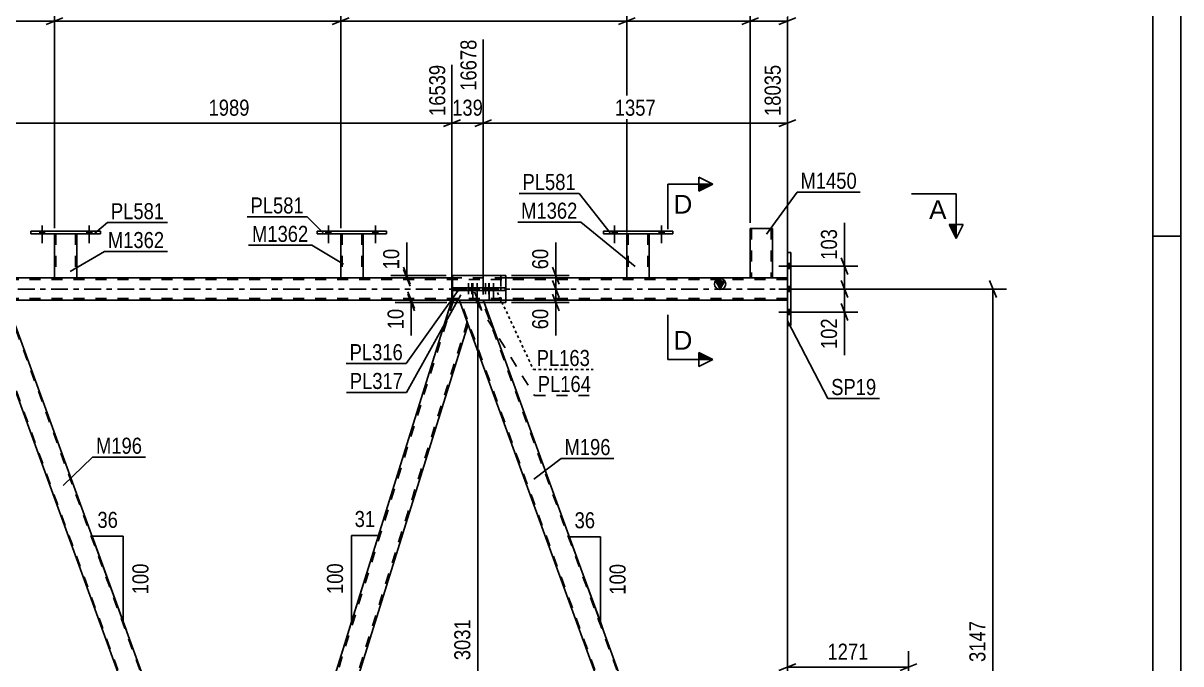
# Model space of a CAD drawing. Header units: millimetres. Extents: x 0 to 841, y 0 to 594.
# Drawn here: x 634.4 to 841, y 370.6 to 485 of the extents above; entities that cross this region are included whole.
import ezdxf

# ---------------------------------------------------------------- set-up
doc = ezdxf.new("R2010")
doc.units = ezdxf.units.MM
for name, pattern in [('DXK_LINE_DOT2', [3.9198, 1.9599, -1.9599]), ('DXK_LINE_DOT3', [5.9187, 2.979, -0.9799, 0.9799, -0.9799]), ('DXK_LINE_DOT4', [0.9408, 0.4704, -0.4704])]:
    doc.linetypes.add(name, pattern=pattern)
doc.styles.add('Arial', font='ARIAL.TTF', dxfattribs={"height": 0.2})
doc.styles.add('Arial Narrow', font='ARIALN.TTF', dxfattribs={"height": 0.2})

# ---------------------------------------------------------------- blocks, each defined once
blk = doc.blocks.new('Unknown-318888194-1133 - 12715')
at = {"color": 5, "linetype": 'Continuous'}
for p, q in [((841, 0), (841, 594)), ((836, 5), (836, 589)), ((841, 447), (836, 447))]:
    blk.add_line(p, q, dxfattribs=at)
blk = doc.blocks.new('Part-318888194-3711 - 3642')
at = {"color": 7, "linetype": 'DXK_LINE_DOT2'}
for p, q in [((639.98, 447.38), (643.98, 447.38)), ((639.98, 447.37), (639.98, 447.38)), ((639.98, 447.38), (639.98, 447.37)), ((640.22, 447.38), (640.22, 439.53)), ((643.74, 447.38), (643.74, 439.53)), ((643.98, 447.38), (643.98, 447.37)), ((643.98, 447.37), (643.98, 447.38)), ((643.69, 439.53), (643.72, 439.53)), ((643.69, 439.53), (643.72, 439.53)), ((643.72, 439.53), (643.74, 439.53)), ((643.72, 439.53), (643.74, 439.53))]:
    blk.add_line(p, q, dxfattribs=at)
at = {"color": 2, "linetype": 'Continuous'}
for p, q in [((639.98, 447.37), (639.98, 439.53)), ((643.98, 447.37), (643.98, 439.53)), ((639.98, 439.53), (643.98, 439.53))]:
    blk.add_line(p, q, dxfattribs=at)
blk = doc.blocks.new('Part-318888194-3716 - 3642')
at = {"color": 2, "linetype": 'Continuous'}
for p, q in [((635.78, 447.85), (635.78, 447.37)), ((648.18, 447.85), (635.78, 447.85)), ((635.78, 447.37), (648.18, 447.37)), ((648.18, 447.37), (648.18, 447.85))]:
    blk.add_line(p, q, dxfattribs=at)
blk = doc.blocks.new('Part-318888194-3721 - 3642')
at = {"color": 7, "linetype": 'DXK_LINE_DOT2'}
for p, q in [((691.06, 447.38), (695.06, 447.38)), ((691.06, 447.37), (691.06, 447.38)), ((691.06, 447.38), (691.06, 447.37)), ((691.3, 447.38), (691.3, 439.53)), ((694.82, 447.38), (694.82, 439.53)), ((695.06, 447.38), (695.06, 447.37)), ((695.06, 447.37), (695.06, 447.38)), ((694.77, 439.53), (694.8, 439.53)), ((694.77, 439.53), (694.8, 439.53)), ((694.8, 439.53), (694.82, 439.53)), ((694.8, 439.53), (694.82, 439.53))]:
    blk.add_line(p, q, dxfattribs=at)
at = {"color": 2, "linetype": 'Continuous'}
for p, q in [((691.06, 447.37), (691.06, 439.53)), ((695.06, 447.37), (695.06, 439.53)), ((691.06, 439.53), (695.06, 439.53))]:
    blk.add_line(p, q, dxfattribs=at)
blk = doc.blocks.new('Bolt-318888194-3657 - 3642')
at = {"linetype": 'Continuous'}
for points in [[(637.34, 447.37), (638.22, 447.37), (638.22, 447.85), (637.34, 447.85)], [(645.74, 447.37), (646.62, 447.37), (646.62, 447.85), (645.74, 447.85)]]:
    blk.add_hatch(color=1, dxfattribs=at).paths.add_polyline_path(points)
at = {"color": 1, "linetype": 'Continuous'}
for p, q in [((637.78, 448.85), (637.78, 445.73)), ((646.18, 448.85), (646.18, 445.73)), ((637.34, 447.85), (637.34, 447.37)), ((638.22, 447.85), (638.22, 447.37)), ((645.74, 447.85), (645.74, 447.37)), ((646.62, 447.85), (646.62, 447.37))]:
    blk.add_line(p, q, dxfattribs=at)
blk = doc.blocks.new('Bolt-318888194-3658 - 3642')
at = {"linetype": 'Continuous'}
for points in [[(688.42, 447.37), (689.3, 447.37), (689.3, 447.85), (688.42, 447.85)], [(696.82, 447.37), (697.7, 447.37), (697.7, 447.85), (696.82, 447.85)]]:
    blk.add_hatch(color=1, dxfattribs=at).paths.add_polyline_path(points)
at = {"color": 1, "linetype": 'Continuous'}
for p, q in [((688.86, 448.85), (688.86, 445.73)), ((697.26, 448.85), (697.26, 445.73)), ((688.42, 447.85), (688.42, 447.37)), ((689.3, 447.85), (689.3, 447.37)), ((696.82, 447.85), (696.82, 447.37)), ((697.7, 447.85), (697.7, 447.37))]:
    blk.add_line(p, q, dxfattribs=at)
blk = doc.blocks.new('Bolt-318888194-3659 - 3642')
at = {"linetype": 'Continuous'}
for points in [[(688.42, 447.37), (689.3, 447.37), (689.3, 447.85), (688.42, 447.85)], [(696.82, 447.37), (697.7, 447.37), (697.7, 447.85), (696.82, 447.85)]]:
    blk.add_hatch(color=1, dxfattribs=at).paths.add_polyline_path(points)
at = {"color": 1, "linetype": 'Continuous'}
for p, q in [((688.86, 448.85), (688.86, 445.73)), ((697.26, 448.85), (697.26, 445.73)), ((688.42, 447.85), (688.42, 447.37)), ((689.3, 447.85), (689.3, 447.37)), ((696.82, 447.85), (696.82, 447.37)), ((697.7, 447.85), (697.7, 447.37))]:
    blk.add_line(p, q, dxfattribs=at)
blk = doc.blocks.new('Part-318888194-3726 - 3642')
at = {"color": 2, "linetype": 'Continuous'}
for p, q in [((686.86, 447.85), (686.86, 447.37)), ((699.26, 447.85), (686.86, 447.85)), ((686.86, 447.37), (699.26, 447.37)), ((699.26, 447.37), (699.26, 447.85))]:
    blk.add_line(p, q, dxfattribs=at)
blk = doc.blocks.new('Bolt-318888194-3664 - 3642')
at = {"linetype": 'Continuous'}
for points in [[(739.5, 447.37), (740.38, 447.37), (740.38, 447.85), (739.5, 447.85)], [(747.9, 447.37), (748.78, 447.37), (748.78, 447.85), (747.9, 447.85)]]:
    blk.add_hatch(color=1, dxfattribs=at).paths.add_polyline_path(points)
at = {"color": 1, "linetype": 'Continuous'}
for p, q in [((739.94, 448.85), (739.94, 445.73)), ((748.34, 448.85), (748.34, 445.73)), ((739.5, 447.85), (739.5, 447.37)), ((740.38, 447.85), (740.38, 447.37)), ((747.9, 447.85), (747.9, 447.37)), ((748.78, 447.85), (748.78, 447.37))]:
    blk.add_line(p, q, dxfattribs=at)
blk = doc.blocks.new('Bolt-318888194-3665 - 3642')
at = {"linetype": 'Continuous'}
for points in [[(739.5, 447.37), (740.38, 447.37), (740.38, 447.85), (739.5, 447.85)], [(747.9, 447.37), (748.78, 447.37), (748.78, 447.85), (747.9, 447.85)]]:
    blk.add_hatch(color=1, dxfattribs=at).paths.add_polyline_path(points)
at = {"color": 1, "linetype": 'Continuous'}
for p, q in [((739.94, 448.85), (739.94, 445.73)), ((748.34, 448.85), (748.34, 445.73)), ((739.5, 447.85), (739.5, 447.37)), ((740.38, 447.85), (740.38, 447.37)), ((747.9, 447.85), (747.9, 447.37)), ((748.78, 447.85), (748.78, 447.37))]:
    blk.add_line(p, q, dxfattribs=at)
blk = doc.blocks.new('Part-318888194-3731 - 3642')
at = {"color": 7, "linetype": 'DXK_LINE_DOT2'}
for p, q in [((742.14, 447.38), (746.14, 447.38)), ((742.14, 447.37), (742.14, 447.38)), ((742.14, 447.38), (742.14, 447.37)), ((742.38, 447.38), (742.38, 439.53)), ((745.9, 447.38), (745.9, 439.53)), ((746.14, 447.38), (746.14, 447.37)), ((746.14, 447.37), (746.14, 447.38)), ((745.85, 439.53), (745.88, 439.53)), ((745.85, 439.53), (745.88, 439.53)), ((745.88, 439.53), (745.9, 439.53)), ((745.88, 439.53), (745.9, 439.53))]:
    blk.add_line(p, q, dxfattribs=at)
at = {"color": 2, "linetype": 'Continuous'}
for p, q in [((742.14, 447.37), (742.14, 439.53)), ((746.14, 447.37), (746.14, 439.53)), ((742.14, 439.53), (746.14, 439.53))]:
    blk.add_line(p, q, dxfattribs=at)
blk = doc.blocks.new('Bolt-318888194-3668 - 3642')
at = {"linetype": 'Continuous'}
for points in [[(637.34, 447.37), (638.22, 447.37), (638.22, 447.85), (637.34, 447.85)], [(645.74, 447.37), (646.62, 447.37), (646.62, 447.85), (645.74, 447.85)]]:
    blk.add_hatch(color=1, dxfattribs=at).paths.add_polyline_path(points)
at = {"color": 1, "linetype": 'Continuous'}
for p, q in [((637.78, 448.85), (637.78, 445.73)), ((646.18, 448.85), (646.18, 445.73)), ((637.34, 447.85), (637.34, 447.37)), ((638.22, 447.85), (638.22, 447.37)), ((645.74, 447.85), (645.74, 447.37)), ((646.62, 447.85), (646.62, 447.37))]:
    blk.add_line(p, q, dxfattribs=at)
blk = doc.blocks.new('Part-318888194-3880 - 3642')
at = {"color": 2, "linetype": 'Continuous'}
for p, q in [((710.88, 439.93), (710.88, 439.53)), ((711.01, 439.93), (710.88, 439.93)), ((710.88, 435.4), (710.88, 435.53))]:
    blk.add_line(p, q, dxfattribs=at)
at = {"color": 7, "linetype": 'DXK_LINE_DOT2'}
for p, q in [((710.88, 439.93), (710.88, 435.53)), ((710.88, 435.53), (710.88, 439.53)), ((719.66, 439.93), (711.01, 439.93)), ((719.66, 439.93), (719.66, 435.13)), ((710.88, 435.13), (710.88, 435.4)), ((719.66, 435.13), (710.88, 435.13))]:
    blk.add_line(p, q, dxfattribs=at)
blk = doc.blocks.new('Part-318888194-3916 - 3642')
at = {"color": 2, "linetype": 'Continuous'}
for p, q in [((771.42, 444.03), (770.78, 444.03)), ((770.78, 444.03), (770.78, 431.03)), ((771.42, 431.03), (771.42, 444.03)), ((771.42, 431.03), (770.78, 431.03))]:
    blk.add_line(p, q, dxfattribs=at)
blk = doc.blocks.new('Part-318888194-3936 - 3642')
at = {"color": 7, "linetype": 'DXK_LINE_DOT2'}
for p, q in [((716.49, 435.53), (712.24, 435.53)), ((713.76, 431.33), (712.24, 435.53)), ((756.53, 314.31), (712.41, 435.53)), ((760.44, 314.31), (716.32, 435.53)), ((716.64, 435.13), (716.49, 435.53)), ((760.61, 314.31), (756.36, 314.31))]:
    blk.add_line(p, q, dxfattribs=at)
at = {"color": 2, "linetype": 'Continuous'}
for p, q in [((760.61, 314.31), (716.64, 435.13)), ((756.36, 314.31), (713.76, 431.33))]:
    blk.add_line(p, q, dxfattribs=at)
blk = doc.blocks.new('Part-318888194-4157 - 3642')
at = {"color": 2, "linetype": 'Continuous'}
for p, q in [((737.94, 447.85), (737.94, 447.37)), ((750.34, 447.85), (737.94, 447.85)), ((737.94, 447.37), (750.34, 447.37)), ((750.34, 447.37), (750.34, 447.85))]:
    blk.add_line(p, q, dxfattribs=at)
blk = doc.blocks.new('Bolt-318888194-3838 - 3642')
at = {"linetype": 'Continuous'}
for points in [[(770.78, 442.07), (770.78, 441.19), (771.42, 441.19), (771.42, 442.07)], [(770.78, 442.07), (770.78, 441.19), (771.42, 441.19), (771.42, 442.07)], [(770.78, 442.07), (770.78, 441.19), (771.42, 441.19), (771.42, 442.07)], [(770.78, 437.97), (770.78, 437.09), (771.42, 437.09), (771.42, 437.97)], [(770.78, 437.97), (770.78, 437.09), (771.42, 437.09), (771.42, 437.97)], [(770.78, 433.87), (770.78, 432.99), (771.42, 432.99), (771.42, 433.87)], [(770.78, 433.87), (770.78, 432.99), (771.42, 432.99), (771.42, 433.87)], [(770.78, 433.87), (770.78, 432.99), (771.42, 432.99), (771.42, 433.87)]]:
    blk.add_hatch(color=1, dxfattribs=at).paths.add_polyline_path(points)
at = {"color": 1, "linetype": 'Continuous'}
for p, q in [((772.58, 441.63), (769.26, 441.63)), ((772.58, 441.63), (769.26, 441.63)), ((772.58, 441.63), (769.26, 441.63)), ((771.42, 442.07), (770.78, 442.07)), ((771.42, 442.07), (770.78, 442.07)), ((771.42, 442.07), (770.78, 442.07)), ((771.42, 441.19), (770.78, 441.19)), ((771.42, 441.19), (770.78, 441.19)), ((771.42, 441.19), (770.78, 441.19)), ((772.58, 437.53), (769.26, 437.53)), ((772.58, 437.53), (769.26, 437.53)), ((771.42, 437.97), (770.78, 437.97)), ((771.42, 437.97), (770.78, 437.97)), ((771.42, 437.09), (770.78, 437.09)), ((771.42, 437.09), (770.78, 437.09)), ((772.58, 433.43), (769.26, 433.43)), ((772.58, 433.43), (769.26, 433.43)), ((772.58, 433.43), (769.26, 433.43)), ((771.42, 433.87), (770.78, 433.87)), ((771.42, 433.87), (770.78, 433.87)), ((771.42, 433.87), (770.78, 433.87)), ((771.42, 432.99), (770.78, 432.99)), ((771.42, 432.99), (770.78, 432.99)), ((771.42, 432.99), (770.78, 432.99))]:
    blk.add_line(p, q, dxfattribs=at)
blk = doc.blocks.new('Part-318888194-3865 - 3642')
at = {"color": 2, "linetype": 'Continuous'}
for p, q in [((764.12, 448.33), (764.12, 439.53)), ((768.12, 448.33), (764.12, 448.33)), ((768.12, 448.33), (768.12, 439.53)), ((764.12, 439.53), (768.12, 439.53))]:
    blk.add_line(p, q, dxfattribs=at)
at = {"color": 7, "linetype": 'DXK_LINE_DOT2'}
for p, q in [((764.36, 448.33), (764.36, 439.53)), ((767.81, 448.33), (767.82, 448.33)), ((767.82, 448.33), (767.86, 448.33)), ((767.86, 448.33), (767.88, 448.33)), ((767.88, 448.33), (767.88, 439.53)), ((767.86, 439.53), (767.82, 439.53)), ((767.86, 439.53), (767.82, 439.53)), ((767.88, 439.53), (767.86, 439.53)), ((767.86, 439.53), (767.88, 439.53))]:
    blk.add_line(p, q, dxfattribs=at)
blk = doc.blocks.new('Part-318888194-3946 - 3642')
at = {"color": 7, "linetype": 'DXK_LINE_DOT2'}
for p, q in [((711.17, 435.53), (674.35, 317.41)), ((712.24, 435.53), (711.01, 435.53)), ((712.38, 435.13), (712.24, 435.53)), ((713.65, 431.66), (677.07, 314.31)), ((713.76, 431.33), (713.78, 431.28)), ((713.78, 431.28), (713.76, 431.33)), ((674.63, 319.13), (674.22, 317.78)), ((678.82, 319.13), (677.32, 314.31)), ((675.48, 314.31), (674.22, 317.78)), ((677.32, 314.31), (675.48, 314.31))]:
    blk.add_line(p, q, dxfattribs=at)
at = {"color": 2, "linetype": 'Continuous'}
for p, q in [((710.92, 435.53), (674.63, 319.13)), ((710.92, 435.53), (710.96, 435.53)), ((710.96, 435.53), (711.01, 435.53)), ((713.76, 431.33), (712.38, 435.13)), ((713.78, 431.28), (678.82, 319.13))]:
    blk.add_line(p, q, dxfattribs=at)
blk = doc.blocks.new('Part-318888194-3999 - 3642')
at = {"color": 2, "linetype": 'Continuous'}
for p, q in [((631.36, 435.53), (627.1, 435.53)), ((673.73, 319.13), (631.36, 435.53)), ((669.47, 319.13), (628.63, 431.33))]:
    blk.add_line(p, q, dxfattribs=at)
at = {"color": 7, "linetype": 'DXK_LINE_DOT2'}
for p, q in [((627.1, 435.53), (628.63, 431.33)), ((671.39, 314.31), (627.27, 435.53)), ((675.31, 314.31), (631.19, 435.53)), ((671.22, 314.31), (669.47, 319.13)), ((675.48, 314.31), (673.73, 319.13)), ((675.48, 314.31), (671.22, 314.31))]:
    blk.add_line(p, q, dxfattribs=at)
blk = doc.blocks.new('Part-318888194-4037 - 3642')
at = {"linetype": 'Continuous'}
blk.add_hatch(color=2, dxfattribs=at).paths.add_polyline_path([(758.78, 437.53), (757.98, 438.93), (759.58, 438.93)])
at = {"color": 7, "linetype": 'DXK_LINE_DOT2'}
for p, q in [((770.78, 439.21), (106.7, 439.21)), ((643.98, 439.53), (639.98, 439.53)), ((695.06, 439.53), (691.06, 439.53)), ((720.52, 439.53), (711.01, 439.53)), ((746.14, 439.53), (742.14, 439.53)), ((768.12, 439.53), (764.12, 439.53)), ((770.78, 439.53), (770.78, 435.53)), ((770.78, 435.85), (106.7, 435.85)), ((720.52, 435.53), (200.11, 435.53))]:
    blk.add_line(p, q, dxfattribs=at)
at = {"color": 2, "linetype": 'Continuous'}
for p, q in [((639.98, 439.53), (592.9, 439.53)), ((691.06, 439.53), (643.98, 439.53)), ((711.01, 439.53), (695.06, 439.53)), ((742.14, 439.53), (720.52, 439.53)), ((764.12, 439.53), (746.14, 439.53)), ((758.78, 437.53), (757.98, 438.93)), ((757.98, 438.93), (759.58, 438.93)), ((759.58, 438.93), (758.78, 437.53)), ((770.78, 439.53), (768.12, 439.53)), ((710.92, 435.53), (631.36, 435.53)), ((770.78, 435.53), (720.52, 435.53))]:
    blk.add_line(p, q, dxfattribs=at)
at = {"color": 7, "linetype": 'DXK_LINE_DOT3'}
blk.add_line((106.7, 437.53), (770.78, 437.53), dxfattribs=at)
at = {"color": 2, "linetype": 'Continuous'}
blk.add_circle((758.78, 438.43), 1, dxfattribs=at)
blk = doc.blocks.new('Part-318888194-4163 - 3642')
at = {"color": 2, "linetype": 'Continuous'}
for p, q in [((720.52, 439.93), (711.01, 439.93)), ((711.01, 439.93), (711.01, 435.13)), ((720.52, 439.93), (720.52, 437.77)), ((720.52, 437.29), (720.52, 435.13)), ((720.52, 435.13), (711.01, 435.13))]:
    blk.add_line(p, q, dxfattribs=at)
at = {"color": 7, "linetype": 'DXK_LINE_DOT2'}
for q in [(720.52, 439.93), (720.52, 437.77)]:
    blk.add_line((720.52, 437.29), q, dxfattribs=at)
blk = doc.blocks.new('Part-318888194-4081 - 3642')
at = {"color": 2, "linetype": 'Continuous'}
for p, q in [((711.01, 437.29), (711.01, 437.77)), ((711.01, 437.77), (720.52, 437.77)), ((720.52, 437.29), (711.01, 437.29)), ((714.38, 437.29), (714.38, 437.77)), ((720.52, 437.77), (720.52, 437.29))]:
    blk.add_line(p, q, dxfattribs=at)
blk = doc.blocks.new('Bolt-318888194-4082 - 3642')
at = {"color": 1, "linetype": 'DXK_LINE_DOT2'}
for p, q in [((713.87, 438.57), (713.87, 435.57)), ((714.48, 438.57), (714.48, 435.57)), ((716.89, 438.57), (716.89, 435.57)), ((717.49, 438.57), (717.49, 435.57)), ((713.51, 437.77), (713.51, 437.29)), ((714.12, 437.77), (714.12, 437.29)), ((714.23, 437.77), (714.23, 437.29)), ((714.84, 437.77), (714.84, 437.29)), ((716.53, 437.77), (716.53, 437.29)), ((717.13, 437.77), (717.13, 437.29)), ((717.25, 437.77), (717.25, 437.29)), ((717.85, 437.77), (717.85, 437.29))]:
    blk.add_line(p, q, dxfattribs=at)
blk = doc.blocks.new('Part-318888194-4087 - 3642')
at = {"color": 7, "linetype": 'DXK_LINE_DOT2'}
for p, q in [((719.66, 437.77), (710.88, 437.77)), ((710.88, 437.77), (710.88, 437.29)), ((719.66, 437.29), (710.88, 437.29)), ((713.25, 437.77), (713.25, 437.29)), ((719.66, 437.77), (719.66, 437.29))]:
    blk.add_line(p, q, dxfattribs=at)
blk = doc.blocks.new('Bolt-318888194-4158 - 3642')
at = {"linetype": 'Continuous'}
for points in [[(715, 437.77), (714.28, 437.77), (714.28, 437.29), (715, 437.29)], [(715.77, 437.77), (715.05, 437.77), (715.05, 437.29), (715.77, 437.29)], [(717.89, 437.77), (717.17, 437.77), (717.17, 437.29), (717.89, 437.29)], [(718.66, 437.77), (717.94, 437.77), (717.94, 437.29), (718.66, 437.29)]]:
    blk.add_hatch(color=1, dxfattribs=at).paths.add_polyline_path(points)
at = {"color": 1, "linetype": 'Continuous'}
for p, q in [((714.64, 438.57), (714.64, 435.57)), ((715.41, 438.57), (715.41, 435.57)), ((717.53, 438.57), (717.53, 435.57)), ((718.3, 438.57), (718.3, 435.57)), ((714.28, 437.77), (714.28, 437.29)), ((715, 437.77), (715, 437.29)), ((715.05, 437.77), (715.05, 437.29)), ((715.77, 437.77), (715.77, 437.29)), ((717.17, 437.77), (717.17, 437.29)), ((717.89, 437.77), (717.89, 437.29)), ((717.94, 437.77), (717.94, 437.29)), ((718.66, 437.77), (718.66, 437.29))]:
    blk.add_line(p, q, dxfattribs=at)
blk = doc.blocks.new('StraightDimension-318888194-5312 - 3642')
at = {"color": 7, "linetype": 'Continuous'}
for p, q in [((728.85, 439.03), (730.05, 436.03)), ((721.52, 437.53), (731.85, 437.53)), ((730.05, 433.63), (728.85, 436.63)), ((729.45, 435.13), (729.45, 437.53)), ((721.52, 435.13), (731.85, 435.13))]:
    blk.add_line(p, q, dxfattribs=at)
at = {"color": 0}
blk.add_wipeout([(728.7, 434.61), (724.5, 434.61), (724.5, 429.75), (728.7, 429.75)], dxfattribs=at)
at = {"color": 7, "linetype": 'Continuous'}
blk.add_line((729.45, 435.13), (729.45, 429.23), dxfattribs=at)
blk.add_line((729.45, 435.13), (729.45, 429.23), dxfattribs=at)
at = {"color": 3, "style": 'Arial Narrow'}
blk.add_text('60', height=2.863, rotation=90.0002, dxfattribs=at).set_placement((728.1, 430.35))
blk = doc.blocks.new('AngleDimension-318888194-12611 - 3642')
at = {"color": 7, "linetype": 'Continuous'}
for p, q in [((652.24, 393.39), (646.7, 393.39)), ((652.24, 378.17), (646.7, 393.39)), ((652.24, 378.17), (652.24, 393.39)), ((652.81, 376.6), (652.24, 378.17))]:
    blk.add_line(p, q, dxfattribs=at)
at = {"color": 0}
for points in [[(651.9, 394.29), (651.9, 398.49), (647.04, 398.49), (647.04, 394.29)], [(657.34, 389.12), (653.14, 389.12), (653.14, 382.44), (657.34, 382.44)]]:
    blk.add_wipeout(points, dxfattribs=at)
at = {"color": 3, "style": 'Arial Narrow'}
blk.add_text('36', height=2.863, dxfattribs=at).set_placement((647.64, 394.89))
blk.add_text('100', height=2.863, rotation=90.0002, dxfattribs=at).set_placement((656.74, 383.04))
blk = doc.blocks.new('StraightDimension-318888194-12425 - 3642')
at = {"color": 7, "linetype": 'Continuous'}
for p, q in [((780.38, 443.13), (781.58, 440.13)), ((772.42, 441.63), (783.38, 441.63)), ((780.98, 437.53), (780.98, 441.63)), ((781.58, 436.03), (780.38, 439.03)), ((772.42, 437.53), (783.38, 437.53))]:
    blk.add_line(p, q, dxfattribs=at)
at = {"color": 0}
blk.add_wipeout([(780.23, 448.84), (776.03, 448.84), (776.03, 442.16), (780.23, 442.16)], dxfattribs=at)
at = {"color": 7, "linetype": 'Continuous'}
blk.add_line((780.98, 441.63), (780.98, 449.37), dxfattribs=at)
blk.add_line((780.98, 441.63), (780.98, 449.37), dxfattribs=at)
at = {"color": 3, "style": 'Arial Narrow'}
blk.add_text('103', height=2.863, rotation=90.0002, dxfattribs=at).set_placement((779.63, 442.76))
blk = doc.blocks.new('StraightDimension-318888194-12426 - 3642')
at = {"color": 7, "linetype": 'Continuous'}
for p, q in [((780.38, 439.03), (781.58, 436.03)), ((772.42, 437.53), (783.38, 437.53)), ((780.98, 433.43), (780.98, 437.53)), ((781.58, 431.93), (780.38, 434.93)), ((772.42, 433.43), (783.38, 433.43))]:
    blk.add_line(p, q, dxfattribs=at)
at = {"color": 0}
blk.add_wipeout([(780.23, 432.91), (776.03, 432.91), (776.03, 426.22), (780.23, 426.22)], dxfattribs=at)
at = {"color": 7, "linetype": 'Continuous'}
blk.add_line((780.98, 433.43), (780.98, 425.7), dxfattribs=at)
blk.add_line((780.98, 433.43), (780.98, 425.7), dxfattribs=at)
at = {"color": 3, "style": 'Arial Narrow'}
blk.add_text('102', height=2.863, rotation=90.0002, dxfattribs=at).set_placement((779.63, 426.82))
blk = doc.blocks.new('StraightDimension-318888194-5289 - 3642')
at = {"color": 7, "linetype": 'Continuous'}
for p, q in [((702.25, 441.43), (703.45, 438.43)), ((703.45, 438.03), (702.25, 441.03)), ((709.88, 439.93), (700, 439.93)), ((709.88, 439.53), (700, 439.53)), ((702.85, 439.53), (702.85, 439.93))]:
    blk.add_line(p, q, dxfattribs=at)
at = {"color": 0}
blk.add_wipeout([(702.1, 445.31), (697.9, 445.31), (697.9, 440.46), (702.1, 440.46)], dxfattribs=at)
at = {"color": 7, "linetype": 'Continuous'}
blk.add_line((702.85, 439.93), (702.85, 445.84), dxfattribs=at)
blk.add_line((702.85, 439.93), (702.85, 445.84), dxfattribs=at)
at = {"color": 3, "style": 'Arial Narrow'}
blk.add_text('10', height=2.863, rotation=90.0002, dxfattribs=at).set_placement((701.5, 441.06))
blk = doc.blocks.new('StraightDimension-318888194-12063 - 3642')
at = {"color": 7, "linetype": 'Continuous'}
for p, q in [((716.49, 436.53), (716.49, 482.07)), ((710.92, 436.53), (710.92, 477.57)), ((709.42, 466.53), (712.42, 467.73)), ((710.92, 467.13), (716.49, 467.13)), ((717.99, 467.73), (714.99, 466.53))]:
    blk.add_line(p, q, dxfattribs=at)
at = {"color": 0}
blk.add_wipeout([(717.05, 467.88), (717.05, 472.08), (710.36, 472.08), (710.36, 467.88)], dxfattribs=at)
at = {"color": 0, "linetype": 'Continuous'}
blk.add_wipeout([(715.89, 482.67), (711.69, 482.67), (711.69, 472.33), (715.89, 472.33)], dxfattribs=at)
at = {"color": 3, "linetype": 'Continuous', "style": 'Arial Narrow'}
blk.add_text('16678', height=2.863, rotation=90.0002, dxfattribs=at).set_placement((715.29, 472.93))
at = {"color": 3, "style": 'Arial Narrow'}
blk.add_text('139', height=2.863, dxfattribs=at).set_placement((710.96, 468.48))
blk = doc.blocks.new('StraightDimension-318888194-4166 - 3642')
at = {"color": 7, "linetype": 'Continuous'}
for p, q in [((808.07, 436.03), (806.87, 439.03)), ((772.42, 437.53), (809.87, 437.53)), ((807.47, 311.67), (807.47, 437.53)), ((806.87, 313.17), (808.07, 310.17)), ((794.04, 311.67), (809.87, 311.67))]:
    blk.add_line(p, q, dxfattribs=at)
at = {"color": 0}
blk.add_wipeout([(806.72, 378.86), (802.52, 378.86), (802.52, 370.35), (806.72, 370.35)], dxfattribs=at)
at = {"color": 3, "style": 'Arial Narrow'}
blk.add_text('3147', height=2.863, rotation=90.0002, dxfattribs=at).set_placement((806.12, 370.95))
blk = doc.blocks.new('StraightDimension-318888194-12064 - 3642')
at = {"color": 7, "linetype": 'Continuous'}
for p, q in [((631.36, 436.53), (631.36, 482.07)), ((710.92, 436.53), (710.92, 477.57)), ((632.86, 467.73), (629.86, 466.53)), ((631.36, 467.13), (710.92, 467.13)), ((709.42, 466.53), (712.42, 467.73))]:
    blk.add_line(p, q, dxfattribs=at)
at = {"color": 0, "linetype": 'Continuous'}
blk.add_wipeout([(710.32, 478.17), (706.12, 478.17), (706.12, 467.83), (710.32, 467.83)], dxfattribs=at)
at = {"color": 0}
blk.add_wipeout([(675.39, 467.88), (675.39, 472.08), (666.88, 472.08), (666.88, 467.88)], dxfattribs=at)
at = {"color": 3, "linetype": 'Continuous', "style": 'Arial Narrow'}
blk.add_text('16539', height=2.863, rotation=90.0002, dxfattribs=at).set_placement((709.72, 468.43))
at = {"color": 3, "style": 'Arial Narrow'}
blk.add_text('1989', height=2.863, dxfattribs=at).set_placement((667.48, 468.48))
blk = doc.blocks.new('StraightDimension-318888194-4494 - 3642')
at = {"color": 7, "linetype": 'Continuous'}
for p, q in [((770.78, 434.53), (770.78, 367.61)), ((792.4, 315.31), (792.4, 372.86)), ((772.28, 370.61), (769.28, 369.41)), ((770.78, 370.01), (792.4, 370.01)), ((790.9, 369.41), (793.9, 370.61))]:
    blk.add_line(p, q, dxfattribs=at)
at = {"color": 0}
blk.add_wipeout([(785.84, 370.76), (785.84, 374.96), (777.33, 374.96), (777.33, 370.76)], dxfattribs=at)
at = {"color": 3, "style": 'Arial Narrow'}
blk.add_text('1271', height=2.863, dxfattribs=at).set_placement((777.93, 371.36))
blk = doc.blocks.new('StraightDimension-318888194-4886 - 3642')
at = {"color": 7, "linetype": 'Continuous'}
for p, q in [((770.78, 440.53), (770.78, 500.29)), ((764.12, 449.33), (764.12, 495.79)), ((762.62, 484.75), (765.62, 485.95)), ((772.28, 485.95), (769.28, 484.75)), ((764.12, 485.35), (770.78, 485.35))]:
    blk.add_line(p, q, dxfattribs=at)
at = {"color": 0}
blk.add_wipeout([(770.79, 486.1), (770.79, 490.3), (764.11, 490.3), (764.11, 486.1)], dxfattribs=at)
at = {"color": 0, "linetype": 'Continuous'}
blk.add_wipeout([(770.18, 500.89), (765.98, 500.89), (765.98, 490.55), (770.18, 490.55)], dxfattribs=at)
at = {"color": 3, "linetype": 'Continuous', "style": 'Arial Narrow'}
blk.add_text('18035', height=2.863, rotation=90.0002, dxfattribs=at).set_placement((769.58, 491.15))
at = {"color": 3, "style": 'Arial Narrow'}
blk.add_text('166', height=2.863, dxfattribs=at).set_placement((764.71, 486.7))
blk = doc.blocks.new('StraightDimension-318888194-4896 - 3642')
at = {"color": 7, "linetype": 'Continuous'}
for p, q in [((742.14, 447.65), (742.14, 495.79)), ((764.12, 449.33), (764.12, 495.79)), ((743.64, 485.95), (740.64, 484.75)), ((762.62, 484.75), (765.62, 485.95)), ((742.14, 485.35), (764.12, 485.35))]:
    blk.add_line(p, q, dxfattribs=at)
at = {"color": 0, "linetype": 'Continuous'}
blk.add_wipeout([(763.52, 496.39), (759.32, 496.39), (759.32, 486.05), (763.52, 486.05)], dxfattribs=at)
at = {"color": 0}
blk.add_wipeout([(756.47, 486.1), (756.47, 490.3), (749.79, 490.3), (749.79, 486.1)], dxfattribs=at)
at = {"color": 3, "linetype": 'Continuous', "style": 'Arial Narrow'}
blk.add_text('17869', height=2.863, rotation=90.0002, dxfattribs=at).set_placement((762.92, 486.65))
at = {"color": 3, "style": 'Arial Narrow'}
blk.add_text('549', height=2.863, dxfattribs=at).set_placement((750.39, 486.7))
blk = doc.blocks.new('StraightDimension-318888194-4906 - 3642')
at = {"color": 7, "linetype": 'Continuous'}
for p, q in [((691.06, 448.38), (691.06, 495.79)), ((742.14, 447.65), (742.14, 495.79)), ((692.56, 485.95), (689.56, 484.75)), ((740.64, 484.75), (743.64, 485.95)), ((691.06, 485.35), (742.14, 485.35))]:
    blk.add_line(p, q, dxfattribs=at)
at = {"color": 0, "linetype": 'Continuous'}
blk.add_wipeout([(741.54, 496.39), (737.34, 496.39), (737.34, 486.05), (741.54, 486.05)], dxfattribs=at)
at = {"color": 0}
blk.add_wipeout([(720.86, 486.1), (720.86, 490.3), (712.35, 490.3), (712.35, 486.1)], dxfattribs=at)
at = {"color": 3, "linetype": 'Continuous', "style": 'Arial Narrow'}
blk.add_text('17319', height=2.863, rotation=90.0002, dxfattribs=at).set_placement((740.94, 486.65))
at = {"color": 3, "style": 'Arial Narrow'}
blk.add_text('1277', height=2.863, dxfattribs=at).set_placement((712.95, 486.7))
blk = doc.blocks.new('StraightDimension-318888194-4916 - 3642')
at = {"color": 7, "linetype": 'Continuous'}
for p, q in [((639.98, 448.38), (639.98, 495.79)), ((691.06, 448.38), (691.06, 495.79)), ((641.48, 485.95), (638.48, 484.75)), ((689.56, 484.75), (692.56, 485.95)), ((639.98, 485.35), (691.06, 485.35))]:
    blk.add_line(p, q, dxfattribs=at)
at = {"color": 0, "linetype": 'Continuous'}
blk.add_wipeout([(690.46, 496.39), (686.26, 496.39), (686.26, 486.05), (690.46, 486.05)], dxfattribs=at)
at = {"color": 0}
blk.add_wipeout([(669.78, 486.1), (669.78, 490.3), (661.27, 490.3), (661.27, 486.1)], dxfattribs=at)
at = {"color": 3, "linetype": 'Continuous', "style": 'Arial Narrow'}
blk.add_text('16042', height=2.863, rotation=90.0002, dxfattribs=at).set_placement((689.86, 486.65))
at = {"color": 3, "style": 'Arial Narrow'}
blk.add_text('1277', height=2.863, dxfattribs=at).set_placement((661.87, 486.7))
blk = doc.blocks.new('StraightDimension-318888194-4926 - 3642')
at = {"color": 7, "linetype": 'Continuous'}
for p, q in [((588.9, 448.38), (588.9, 495.79)), ((639.98, 448.38), (639.98, 495.79)), ((590.4, 485.95), (587.4, 484.75)), ((638.48, 484.75), (641.48, 485.95)), ((588.9, 485.35), (639.98, 485.35))]:
    blk.add_line(p, q, dxfattribs=at)
at = {"color": 0, "linetype": 'Continuous'}
blk.add_wipeout([(639.38, 496.39), (635.18, 496.39), (635.18, 486.05), (639.38, 486.05)], dxfattribs=at)
at = {"color": 0}
blk.add_wipeout([(618.7, 486.1), (618.7, 490.3), (610.19, 490.3), (610.19, 486.1)], dxfattribs=at)
at = {"color": 3, "linetype": 'Continuous', "style": 'Arial Narrow'}
blk.add_text('14765', height=2.863, rotation=90.0002, dxfattribs=at).set_placement((638.78, 486.65))
at = {"color": 3, "style": 'Arial Narrow'}
blk.add_text('1277', height=2.863, dxfattribs=at).set_placement((610.79, 486.7))
blk = doc.blocks.new('StraightDimension-318888194-5047 - 3642')
at = {"color": 7, "linetype": 'Continuous'}
for p, q in [((716.14, 434.03), (714.94, 437.03)), ((726.51, 435.53), (712.69, 435.53)), ((715.54, 314.31), (715.54, 435.53)), ((731.19, 314.31), (712.69, 314.31)), ((714.94, 315.81), (716.14, 312.81))]:
    blk.add_line(p, q, dxfattribs=at)
at = {"color": 0}
blk.add_wipeout([(714.79, 379.18), (710.59, 379.18), (710.59, 370.67), (714.79, 370.67)], dxfattribs=at)
at = {"color": 3, "style": 'Arial Narrow'}
blk.add_text('3031', height=2.863, rotation=90.0002, dxfattribs=at).set_placement((714.19, 371.27))
blk = doc.blocks.new('StraightDimension-318888194-5321 - 3642')
at = {"color": 7, "linetype": 'Continuous'}
for p, q in [((728.85, 441.43), (730.05, 438.43)), ((721.52, 439.93), (731.85, 439.93)), ((730.05, 436.03), (728.85, 439.03)), ((729.45, 437.53), (729.45, 439.93)), ((721.52, 437.53), (731.85, 437.53))]:
    blk.add_line(p, q, dxfattribs=at)
at = {"color": 0}
blk.add_wipeout([(728.7, 445.31), (724.5, 445.31), (724.5, 440.46), (728.7, 440.46)], dxfattribs=at)
at = {"color": 7, "linetype": 'Continuous'}
blk.add_line((729.45, 439.93), (729.45, 445.84), dxfattribs=at)
blk.add_line((729.45, 439.93), (729.45, 445.84), dxfattribs=at)
at = {"color": 3, "style": 'Arial Narrow'}
blk.add_text('60', height=2.863, rotation=90.0002, dxfattribs=at).set_placement((728.1, 441.06))
blk = doc.blocks.new('StraightDimension-318888194-5331 - 3642')
at = {"color": 7, "linetype": 'Continuous'}
for p, q in [((703.03, 437.03), (704.23, 434.03)), ((704.23, 433.63), (703.03, 436.63)), ((710.01, 435.53), (700.78, 435.53)), ((710.01, 435.13), (700.78, 435.13)), ((703.63, 435.13), (703.63, 435.53))]:
    blk.add_line(p, q, dxfattribs=at)
at = {"color": 0}
blk.add_wipeout([(702.88, 434.61), (698.68, 434.61), (698.68, 429.75), (702.88, 429.75)], dxfattribs=at)
at = {"color": 7, "linetype": 'Continuous'}
blk.add_line((703.63, 435.13), (703.63, 429.23), dxfattribs=at)
blk.add_line((703.63, 435.13), (703.63, 429.23), dxfattribs=at)
at = {"color": 3, "style": 'Arial Narrow'}
blk.add_text('10', height=2.863, rotation=90.0002, dxfattribs=at).set_placement((702.28, 430.35))
blk = doc.blocks.new('StraightDimension-318888194-12062 - 3642')
at = {"color": 7, "linetype": 'Continuous'}
for p, q in [((716.49, 436.53), (716.49, 482.07)), ((770.78, 440.53), (770.78, 477.57)), ((717.99, 467.73), (714.99, 466.53)), ((716.49, 467.13), (770.78, 467.13)), ((769.28, 466.53), (772.28, 467.73))]:
    blk.add_line(p, q, dxfattribs=at)
at = {"color": 0, "linetype": 'Continuous'}
blk.add_wipeout([(770.18, 478.17), (765.98, 478.17), (765.98, 467.83), (770.18, 467.83)], dxfattribs=at)
at = {"color": 0}
blk.add_wipeout([(747.89, 467.88), (747.89, 472.08), (739.38, 472.08), (739.38, 467.88)], dxfattribs=at)
at = {"color": 3, "linetype": 'Continuous', "style": 'Arial Narrow'}
blk.add_text('18035', height=2.863, rotation=90.0002, dxfattribs=at).set_placement((769.58, 468.43))
at = {"color": 3, "style": 'Arial Narrow'}
blk.add_text('1357', height=2.863, dxfattribs=at).set_placement((739.98, 468.48))
blk = doc.blocks.new('AngleDimension-318888194-12609 - 3642')
at = {"color": 7, "linetype": 'Continuous'}
for p, q in [((692.97, 393.55), (697.79, 393.55)), ((692.97, 378.09), (697.79, 393.55)), ((692.97, 378.09), (692.97, 393.55)), ((691.3, 372.73), (692.97, 378.09))]:
    blk.add_line(p, q, dxfattribs=at)
at = {"color": 0}
for points in [[(697.8, 394.45), (697.8, 398.65), (692.95, 398.65), (692.95, 394.45)], [(692.07, 389.16), (687.87, 389.16), (687.87, 382.48), (692.07, 382.48)]]:
    blk.add_wipeout(points, dxfattribs=at)
at = {"color": 3, "style": 'Arial Narrow'}
blk.add_text('31', height=2.863, dxfattribs=at).set_placement((693.55, 395.05))
blk.add_text('100', height=2.863, rotation=90.0002, dxfattribs=at).set_placement((691.47, 383.08))
blk = doc.blocks.new('AngleDimension-318888194-12627 - 3642')
at = {"color": 7, "linetype": 'Continuous'}
for p, q in [((737.4, 393.32), (731.86, 393.32)), ((737.4, 378.1), (731.86, 393.32)), ((737.4, 378.1), (737.4, 393.32)), ((737.97, 376.54), (737.4, 378.1))]:
    blk.add_line(p, q, dxfattribs=at)
at = {"color": 0}
for points in [[(737.05, 394.22), (737.05, 398.42), (732.2, 398.42), (732.2, 394.22)], [(742.5, 389.05), (738.3, 389.05), (738.3, 382.37), (742.5, 382.37)]]:
    blk.add_wipeout(points, dxfattribs=at)
at = {"color": 3, "style": 'Arial Narrow'}
blk.add_text('36', height=2.863, dxfattribs=at).set_placement((732.8, 394.82))
blk.add_text('100', height=2.863, rotation=90.0002, dxfattribs=at).set_placement((741.9, 382.97))
blk = doc.blocks.new('Mark-318888194-3717 - 3642')
at = {"color": 0}
blk.add_wipeout([(685.28, 445.95), (685.28, 448.95), (675.23, 448.95), (675.23, 445.95)], dxfattribs=at)
blk.add_wipeout([(685.28, 445.95), (685.28, 448.95), (675.23, 448.95), (675.23, 445.95)], dxfattribs=at)
at = {"color": 30, "linetype": 'Continuous'}
for p in [(674.63, 445.35), (691.54, 441.99)]:
    blk.add_line(p, (685.88, 445.35), dxfattribs=at)
at = {"color": 3, "style": 'Arial Narrow'}
blk.add_text('M1362', height=2.863, dxfattribs=at).set_placement((675.23, 445.95))
blk = doc.blocks.new('Mark-318888194-3712 - 3642')
at = {"color": 0}
blk.add_wipeout([(659.55, 450), (659.55, 453), (650.05, 453), (650.05, 450)], dxfattribs=at)
blk.add_wipeout([(659.55, 450), (659.55, 453), (650.05, 453), (650.05, 450)], dxfattribs=at)
at = {"color": 30, "linetype": 'Continuous'}
for p, q in [((647.19, 447.53), (649.45, 449.4)), ((649.45, 449.4), (660.15, 449.4))]:
    blk.add_line(p, q, dxfattribs=at)
at = {"color": 3, "style": 'Arial Narrow'}
blk.add_text('PL581', height=2.863, dxfattribs=at).set_placement((650.05, 450))
blk = doc.blocks.new('Mark-318888194-3722 - 3642')
at = {"color": 0}
blk.add_wipeout([(684.47, 451.02), (684.47, 454.02), (674.97, 454.02), (674.97, 451.02)], dxfattribs=at)
blk.add_wipeout([(684.47, 451.02), (684.47, 454.02), (674.97, 454.02), (674.97, 451.02)], dxfattribs=at)
at = {"color": 30, "linetype": 'Continuous'}
for p in [(674.37, 450.42), (687.92, 447.55)]:
    blk.add_line(p, (685.07, 450.42), dxfattribs=at)
at = {"color": 3, "style": 'Arial Narrow'}
blk.add_text('PL581', height=2.863, dxfattribs=at).set_placement((674.97, 451.02))
blk = doc.blocks.new('Mark-318888194-3727 - 3642')
at = {"color": 0}
blk.add_wipeout([(733.31, 450.09), (733.31, 453.09), (723.26, 453.09), (723.26, 450.09)], dxfattribs=at)
blk.add_wipeout([(733.31, 450.09), (733.31, 453.09), (723.26, 453.09), (723.26, 450.09)], dxfattribs=at)
at = {"color": 30, "linetype": 'Continuous'}
for p in [(722.66, 449.49), (743.61, 441.56)]:
    blk.add_line(p, (733.91, 449.49), dxfattribs=at)
at = {"color": 3, "style": 'Arial Narrow'}
blk.add_text('M1362', height=2.863, dxfattribs=at).set_placement((723.26, 450.09))
blk = doc.blocks.new('Mark-318888194-3876 - 3642')
at = {"color": 0}
blk.add_wipeout([(735.73, 419.15), (735.73, 422.15), (726.23, 422.15), (726.23, 419.15)], dxfattribs=at)
blk.add_wipeout([(735.73, 419.15), (735.73, 422.15), (726.23, 422.15), (726.23, 419.15)], dxfattribs=at)
at = {"color": 30, "linetype": 'DXK_LINE_DOT2'}
for p, q in [((715.24, 435.39), (725.63, 418.55)), ((725.63, 418.55), (736.33, 418.55))]:
    blk.add_line(p, q, dxfattribs=at)
at = {"color": 3, "style": 'Arial Narrow'}
blk.add_text('PL164', height=2.863, dxfattribs=at).set_placement((726.23, 419.15))
blk = doc.blocks.new('Mark-318888194-3707 - 3642')
at = {"color": 0}
blk.add_wipeout([(659.56, 444.85), (659.56, 447.85), (649.51, 447.85), (649.51, 444.85)], dxfattribs=at)
blk.add_wipeout([(659.56, 444.85), (659.56, 447.85), (649.51, 447.85), (649.51, 444.85)], dxfattribs=at)
at = {"color": 30, "linetype": 'Continuous'}
for p, q in [((642.76, 440.64), (648.91, 444.25)), ((648.91, 444.25), (660.16, 444.25))]:
    blk.add_line(p, q, dxfattribs=at)
at = {"color": 3, "style": 'Arial Narrow'}
blk.add_text('M1362', height=2.863, dxfattribs=at).set_placement((649.51, 444.85))
blk = doc.blocks.new('Mark-318888194-3912 - 3642')
at = {"color": 0}
blk.add_wipeout([(786.64, 418.61), (786.64, 421.61), (778.6, 421.61), (778.6, 418.61)], dxfattribs=at)
blk.add_wipeout([(786.64, 418.61), (786.64, 421.61), (778.6, 421.61), (778.6, 418.61)], dxfattribs=at)
at = {"color": 30, "linetype": 'Continuous'}
for p, q in [((770.78, 431.83), (778, 418.01)), ((778, 418.01), (787.24, 418.01))]:
    blk.add_line(p, q, dxfattribs=at)
at = {"color": 3, "style": 'Arial Narrow'}
blk.add_text('SP19', height=2.863, dxfattribs=at).set_placement((778.6, 418.61))
blk = doc.blocks.new('Mark-318888194-3932 - 3642')
at = {"color": 0}
blk.add_wipeout([(739.22, 407.89), (739.22, 410.89), (731, 410.89), (731, 407.89)], dxfattribs=at)
blk.add_wipeout([(739.22, 407.89), (739.22, 410.89), (731, 410.89), (731, 407.89)], dxfattribs=at)
at = {"color": 30, "linetype": 'Continuous'}
for p, q in [((725.53, 403.59), (730.4, 407.29)), ((730.4, 407.29), (739.82, 407.29))]:
    blk.add_line(p, q, dxfattribs=at)
at = {"color": 3, "style": 'Arial Narrow'}
blk.add_text('M196', height=2.863, dxfattribs=at).set_placement((731, 407.89))
blk = doc.blocks.new('Mark-318888194-3861 - 3642')
at = {"color": 0}
blk.add_wipeout([(783.17, 455.43), (783.17, 458.43), (773.12, 458.43), (773.12, 455.43)], dxfattribs=at)
blk.add_wipeout([(783.17, 455.43), (783.17, 458.43), (773.12, 458.43), (773.12, 455.43)], dxfattribs=at)
at = {"color": 30, "linetype": 'Continuous'}
for p, q in [((767.03, 447.32), (772.52, 454.83)), ((772.52, 454.83), (783.77, 454.83))]:
    blk.add_line(p, q, dxfattribs=at)
at = {"color": 3, "style": 'Arial Narrow'}
blk.add_text('M1450', height=2.863, dxfattribs=at).set_placement((773.12, 455.43))
blk = doc.blocks.new('Mark-318888194-3995 - 3642')
at = {"color": 0}
blk.add_wipeout([(655.61, 408.13), (655.61, 411.13), (647.39, 411.13), (647.39, 408.13)], dxfattribs=at)
blk.add_wipeout([(655.61, 408.13), (655.61, 411.13), (647.39, 411.13), (647.39, 408.13)], dxfattribs=at)
at = {"color": 30, "linetype": 'Continuous'}
for p, q in [((641.55, 402.44), (646.79, 407.53)), ((646.79, 407.53), (656.21, 407.53))]:
    blk.add_line(p, q, dxfattribs=at)
at = {"color": 3, "style": 'Arial Narrow'}
blk.add_text('M196', height=2.863, dxfattribs=at).set_placement((647.39, 408.13))
blk = doc.blocks.new('Mark-318888194-4153 - 3642')
at = {"color": 0}
blk.add_wipeout([(733.02, 455.21), (733.02, 458.21), (723.51, 458.21), (723.51, 455.21)], dxfattribs=at)
blk.add_wipeout([(733.02, 455.21), (733.02, 458.21), (723.51, 458.21), (723.51, 455.21)], dxfattribs=at)
at = {"color": 30, "linetype": 'Continuous'}
for p in [(722.91, 454.61), (739.14, 447.55)]:
    blk.add_line(p, (733.62, 454.61), dxfattribs=at)
at = {"color": 3, "style": 'Arial Narrow'}
blk.add_text('PL581', height=2.863, dxfattribs=at).set_placement((723.51, 455.21))
blk = doc.blocks.new('Mark-318888194-4077 - 3642')
at = {"color": 0}
blk.add_wipeout([(702.15, 424.83), (702.15, 427.83), (692.65, 427.83), (692.65, 424.83)], dxfattribs=at)
blk.add_wipeout([(702.15, 424.83), (702.15, 427.83), (692.65, 427.83), (692.65, 424.83)], dxfattribs=at)
at = {"color": 30, "linetype": 'Continuous'}
for p in [(712.34, 437.69), (692.05, 424.23)]:
    blk.add_line(p, (702.75, 424.23), dxfattribs=at)
at = {"color": 3, "style": 'Arial Narrow'}
blk.add_text('PL316', height=2.863, dxfattribs=at).set_placement((692.65, 424.83))
blk = doc.blocks.new('Mark-318888194-4083 - 3642')
at = {"color": 0}
blk.add_wipeout([(735.54, 423.79), (735.54, 426.79), (726.04, 426.79), (726.04, 423.79)], dxfattribs=at)
blk.add_wipeout([(735.54, 423.79), (735.54, 426.79), (726.04, 426.79), (726.04, 423.79)], dxfattribs=at)
at = {"color": 30, "linetype": 'DXK_LINE_DOT4'}
for p, q in [((718.63, 437.77), (725.44, 423.19)), ((725.44, 423.19), (736.14, 423.19))]:
    blk.add_line(p, q, dxfattribs=at)
at = {"color": 3, "style": 'Arial Narrow'}
blk.add_text('PL163', height=2.863, dxfattribs=at).set_placement((726.04, 423.79))
blk = doc.blocks.new('Mark-318888194-4159 - 3642')
at = {"color": 0}
blk.add_wipeout([(702.18, 419.69), (702.18, 422.69), (692.68, 422.69), (692.68, 419.69)], dxfattribs=at)
blk.add_wipeout([(702.18, 419.69), (702.18, 422.69), (692.68, 422.69), (692.68, 419.69)], dxfattribs=at)
at = {"color": 30, "linetype": 'Continuous'}
for p in [(712.52, 436.5), (692.08, 419.09)]:
    blk.add_line(p, (702.78, 419.09), dxfattribs=at)
at = {"color": 3, "style": 'Arial Narrow'}
blk.add_text('PL317', height=2.863, dxfattribs=at).set_placement((692.68, 419.69))
blk = doc.blocks.new('SectionMark-318888194-5367 - 3642')
at = {"color": 6, "linetype": 'Continuous'}
for p in [(800.93, 454.53), (802.18, 449.03)]:
    blk.add_line(p, (800.93, 446.53), dxfattribs=at)
at = {"color": 0, "linetype": 'Continuous'}
blk.add_wipeout([(799.18, 450.03), (799.18, 453.53), (796.07, 453.53), (796.07, 450.03)], dxfattribs=at)
at = {"linetype": 'Continuous'}
blk.add_hatch(color=6, dxfattribs=at).paths.add_polyline_path([(799.68, 449.03), (800.93, 449.03), (800.93, 446.53)])
at = {"color": 6, "linetype": 'Continuous'}
for p, q in [((800.93, 454.53), (792.93, 454.53)), ((799.68, 449.03), (802.18, 449.03)), ((800.93, 446.53), (799.68, 449.03))]:
    blk.add_line(p, q, dxfattribs=at)
at = {"color": 3, "linetype": 'Continuous', "style": 'Arial'}
blk.add_text('A', height=3.34, dxfattribs=at).set_placement((796.07, 450.03))
blk = doc.blocks.new('SectionMark-318888194-5369 - 3642')
at = {"linetype": 'Continuous'}
for points in [[(754.95, 455), (754.95, 456.25), (757.45, 456.25)], [(754.95, 424.95), (754.95, 426.2), (757.45, 424.95)]]:
    blk.add_hatch(color=6, dxfattribs=at).paths.add_polyline_path(points)
at = {"color": 6, "linetype": 'Continuous'}
for p, q in [((754.95, 455), (754.95, 457.5)), ((754.95, 457.5), (757.45, 456.25)), ((749.45, 456.25), (757.45, 456.25)), ((757.45, 456.25), (754.95, 455)), ((757.45, 424.95), (754.95, 426.2)), ((754.95, 426.2), (754.95, 423.7)), ((749.45, 424.95), (757.45, 424.95)), ((757.45, 424.95), (754.95, 423.7))]:
    blk.add_line(p, q, dxfattribs=at)
at = {"color": 0, "linetype": 'Continuous'}
for points in [[(753.82, 451), (753.82, 454.5), (750.45, 454.5), (750.45, 451)], [(753.82, 426.7), (753.82, 430.2), (750.45, 430.2), (750.45, 426.7)]]:
    blk.add_wipeout(points, dxfattribs=at)
at = {"color": 6, "linetype": 'Continuous'}
for p, q in [((749.45, 456.25), (749.45, 448.25)), ((749.45, 424.95), (749.45, 432.95))]:
    blk.add_line(p, q, dxfattribs=at)
at = {"color": 3, "linetype": 'Continuous', "style": 'Arial'}
for p in [(750.45, 451), (750.45, 426.7)]:
    blk.add_text('D', height=3.34, dxfattribs=at).set_placement(p)

msp = doc.modelspace()

# ---------------------------------------------------------------- block references
for name in ['Unknown-318888194-1133 - 12715', 'Bolt-318888194-3657 - 3642', 'Bolt-318888194-3668 - 3642', 'Bolt-318888194-3658 - 3642', 'Bolt-318888194-3659 - 3642', 'Bolt-318888194-3664 - 3642', 'Bolt-318888194-3665 - 3642', 'Part-318888194-3716 - 3642', 'Part-318888194-3711 - 3642', 'Part-318888194-3726 - 3642', 'Part-318888194-3721 - 3642', 'Part-318888194-4157 - 3642', 'Part-318888194-3731 - 3642', 'Part-318888194-3865 - 3642', 'Part-318888194-3916 - 3642', 'Bolt-318888194-3838 - 3642', 'Part-318888194-4037 - 3642', 'Part-318888194-3880 - 3642', 'Part-318888194-4163 - 3642', 'Bolt-318888194-4082 - 3642', 'Bolt-318888194-4158 - 3642', 'Part-318888194-4087 - 3642', 'Part-318888194-4081 - 3642', 'Part-318888194-3999 - 3642', 'Part-318888194-3946 - 3642', 'Part-318888194-3936 - 3642']:
    msp.add_blockref(name, (0, 0))

# ---------------------------------------------------------------- next in the draw order: block references
for name in ['StraightDimension-318888194-12425 - 3642', 'StraightDimension-318888194-5289 - 3642', 'StraightDimension-318888194-5312 - 3642', 'Mark-318888194-3995 - 3642', 'AngleDimension-318888194-12611 - 3642', 'AngleDimension-318888194-12609 - 3642']:
    msp.add_blockref(name, (0, 0))

# ---------------------------------------------------------------- next in the draw order: block references
for name in ['StraightDimension-318888194-4886 - 3642', 'StraightDimension-318888194-12063 - 3642', 'StraightDimension-318888194-12426 - 3642']:
    msp.add_blockref(name, (0, 0))

# ---------------------------------------------------------------- next in the draw order: block references
for name in ['StraightDimension-318888194-4896 - 3642', 'StraightDimension-318888194-12064 - 3642', 'StraightDimension-318888194-4166 - 3642']:
    msp.add_blockref(name, (0, 0))

# ---------------------------------------------------------------- next in the draw order: block references
for name in ['StraightDimension-318888194-4906 - 3642', 'StraightDimension-318888194-5047 - 3642', 'StraightDimension-318888194-4494 - 3642']:
    msp.add_blockref(name, (0, 0))

# ---------------------------------------------------------------- next in the draw order: block references
for name in ['StraightDimension-318888194-4916 - 3642', 'StraightDimension-318888194-5321 - 3642', 'StraightDimension-318888194-5331 - 3642', 'Mark-318888194-3912 - 3642', 'Mark-318888194-3932 - 3642', 'AngleDimension-318888194-12627 - 3642']:
    msp.add_blockref(name, (0, 0))

# ---------------------------------------------------------------- next in the draw order: block references
for name in ['StraightDimension-318888194-4926 - 3642', 'StraightDimension-318888194-12062 - 3642', 'Mark-318888194-3712 - 3642', 'Mark-318888194-3717 - 3642', 'Mark-318888194-4077 - 3642', 'Mark-318888194-3876 - 3642']:
    msp.add_blockref(name, (0, 0))

# ---------------------------------------------------------------- next in the draw order: block references
for name in ['Mark-318888194-3861 - 3642', 'Mark-318888194-3722 - 3642', 'Mark-318888194-3727 - 3642', 'Mark-318888194-3707 - 3642', 'Mark-318888194-4159 - 3642', 'Mark-318888194-4083 - 3642']:
    msp.add_blockref(name, (0, 0))

# ---------------------------------------------------------------- next in the draw order: block references
msp.add_blockref('Mark-318888194-4153 - 3642', (0, 0))

# ---------------------------------------------------------------- next in the draw order: block references
msp.add_blockref('SectionMark-318888194-5367 - 3642', (0, 0))

# ---------------------------------------------------------------- next in the draw order: block references
msp.add_blockref('SectionMark-318888194-5369 - 3642', (0, 0))

doc.saveas('drawing.dxf')
